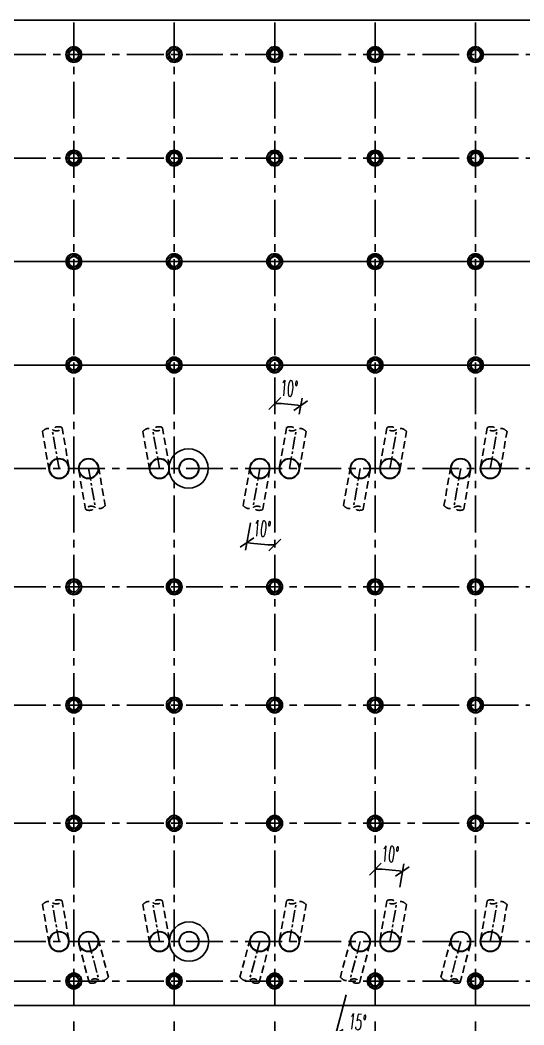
# Model space of a CAD drawing. Extents: x -687 to 941179, y -259 to 135874.
# Drawn here: x 897226 to 899785, y 112163 to 117261 of the extents above; entities that cross this region are included whole.
import ezdxf

# ---------------------------------------------------------------- set-up
doc = ezdxf.new("R2010")
doc.units = 0
doc.header["$MEASUREMENT"] = 0
doc.header["$PDMODE"] = 3
doc.linetypes.add('CENTER', pattern=[2, 1.25, -0.25, 0.25, -0.25])
doc.linetypes.add('HIDDEN', pattern=[0.375, 0.25, -0.125])
doc.layers.get('0').update_dxf_attribs({"color": 6, "linetype": 'CONTINUOUS'})
doc.layers.get('DEFPOINTS').update_dxf_attribs({"linetype": 'CONTINUOUS'})
for name, color, linetype in [('Coc', 6, 'CONTINUOUS'), ('Hatch', 8, 'CONTINUOUS'), ('Khung', 1, 'CONTINUOUS'), ('Kich thuoc', 2, 'CONTINUOUS'), ('Net vang', 2, 'CONTINUOUS'), ('Text', 4, 'CONTINUOUS'), ('Tim', 8, 'CENTER')]:
    doc.layers.add(name, color=color, linetype=linetype)
doc.styles.add('Kichthuoc', font='romans.shx', dxfattribs={"width": 0.5})
doc.dimstyles.new('Dim 400', dxfattribs={"dimscale": 400, "dimtxt": 0.2, "dimasz": 0.15, "dimexe": 0.1, "dimexo": 0.2, "dimgap": 0.1, "dimtad": 1, "dimdec": 0, "dimlfac": -1, "dimzin": 0, "dimdsep": 46, "dimtxsty": 'Kichthuoc', "dimblk": 'OBLIQUE', "dimcen": 0.1, "dimdle": 0.1, "dimclrd": 2, "dimclre": 2, "dimclrt": 4, "dimadec": 0, "dimazin": 0, "dimtfac": 1, "dimtdec": 0, "dimtix": 1, "dimtmove": 2, "dimatfit": 3, "dimfxl": 1, "dimtolj": 1, "dimtzin": 0, "dimarcsym": 0})

# ---------------------------------------------------------------- blocks, each defined once
blk = doc.blocks.new('Coc ong D800')
at = {"layer": 'Hatch'}
h = blk.add_hatch(dxfattribs=at)
h.set_pattern_fill('ANSI31', color=256, scale=50, style=0)
h.set_pattern_definition([(45, (-821332.725, -122845.077), (-4.419417382, 4.419417382), [])])
h.paths.add_polyline_path([(-40, 0, 1), (40, 0, 1)])
h.paths.add_polyline_path([(25, 0, -1), (-25, 0, -1)], flags=16)
at = {"layer": 'Coc'}
blk.add_circle((0, 0), 40, dxfattribs=at)
at = {"layer": 'Net vang'}
blk.add_circle((0, 0), 25, dxfattribs=at)
blk = doc.blocks.new('_Oblique')
at = {"color": 0, "linetype": 'ByBlock', "lineweight": -2}
blk.add_line((-0.5, -0.5), (0.5, 0.5), dxfattribs=at)
blk = doc.blocks.new('*D110')
at = {"layer": 'DEFPOINTS', "color": 0}
for p in [(896989.2, 112261.1), (897499.2, 112261.1), (897499.2, 111861.1)]:
    blk.add_point(p, dxfattribs=at)
at = {"layer": 'Kich thuoc', "color": 2, "lineweight": -2}
for p, q in [((896989.2, 112181.1), (896989.2, 111821.1)), ((897499.2, 112181.1), (897499.2, 111821.1)), ((896949.2, 111861.1), (897539.2, 111861.1))]:
    blk.add_line(p, q, dxfattribs=at)
at = {"layer": 'Kich thuoc', "color": 2, "lineweight": -2, "xscale": 60, "yscale": 60, "zscale": 60, "rotation": 180}
blk.add_blockref('_Oblique', (896989.2, 111861.1), dxfattribs=at)
at = {"layer": 'Kich thuoc', "color": 2, "lineweight": -2, "xscale": 60, "yscale": 60, "zscale": 60}
blk.add_blockref('_Oblique', (897499.2, 111861.1), dxfattribs=at)
at = {"layer": 'Kich thuoc', "color": 4, "insert": (897244.2, 111941.1), "char_height": 80, "attachment_point": 5, "style": 'Kichthuoc'}
blk.add_mtext('\\A1;510', dxfattribs=at)
blk = doc.blocks.new('*D109')
at = {"layer": 'DEFPOINTS', "color": 0}
for p in [(897499.2, 112261.1), (898009.2, 112261.1), (898009.2, 111861.1)]:
    blk.add_point(p, dxfattribs=at)
at = {"layer": 'Kich thuoc', "color": 2, "lineweight": -2}
for p, q in [((897499.2, 112181.1), (897499.2, 111821.1)), ((898009.2, 112181.1), (898009.2, 111821.1)), ((897459.2, 111861.1), (898049.2, 111861.1))]:
    blk.add_line(p, q, dxfattribs=at)
at = {"layer": 'Kich thuoc', "color": 2, "lineweight": -2, "xscale": 60, "yscale": 60, "zscale": 60, "rotation": 180}
blk.add_blockref('_Oblique', (897499.2, 111861.1), dxfattribs=at)
at = {"layer": 'Kich thuoc', "color": 2, "lineweight": -2, "xscale": 60, "yscale": 60, "zscale": 60}
blk.add_blockref('_Oblique', (898009.2, 111861.1), dxfattribs=at)
at = {"layer": 'Kich thuoc', "color": 4, "insert": (897754.2, 111941.1), "char_height": 80, "attachment_point": 5, "style": 'Kichthuoc'}
blk.add_mtext('\\A1;510', dxfattribs=at)
blk = doc.blocks.new('*D108')
at = {"layer": 'DEFPOINTS', "color": 0}
for p in [(898009.2, 112261.1), (898519.2, 112261.1), (898519.2, 111861.1)]:
    blk.add_point(p, dxfattribs=at)
at = {"layer": 'Kich thuoc', "color": 2, "lineweight": -2}
for p, q in [((898009.2, 112181.1), (898009.2, 111821.1)), ((898519.2, 112181.1), (898519.2, 111821.1)), ((897969.2, 111861.1), (898559.2, 111861.1))]:
    blk.add_line(p, q, dxfattribs=at)
at = {"layer": 'Kich thuoc', "color": 2, "lineweight": -2, "xscale": 60, "yscale": 60, "zscale": 60, "rotation": 180}
blk.add_blockref('_Oblique', (898009.2, 111861.1), dxfattribs=at)
at = {"layer": 'Kich thuoc', "color": 2, "lineweight": -2, "xscale": 60, "yscale": 60, "zscale": 60}
blk.add_blockref('_Oblique', (898519.2, 111861.1), dxfattribs=at)
at = {"layer": 'Kich thuoc', "color": 4, "insert": (898264.2, 111941.1), "char_height": 80, "attachment_point": 5, "style": 'Kichthuoc'}
blk.add_mtext('\\A1;510', dxfattribs=at)
blk = doc.blocks.new('*D107')
at = {"layer": 'DEFPOINTS', "color": 0}
for p in [(898519.2, 112261.1), (899029.2, 112261.1), (899029.2, 111861.1)]:
    blk.add_point(p, dxfattribs=at)
at = {"layer": 'Kich thuoc', "color": 2, "lineweight": -2}
for p, q in [((898519.2, 112181.1), (898519.2, 111821.1)), ((899029.2, 112181.1), (899029.2, 111821.1)), ((898479.2, 111861.1), (899069.2, 111861.1))]:
    blk.add_line(p, q, dxfattribs=at)
at = {"layer": 'Kich thuoc', "color": 2, "lineweight": -2, "xscale": 60, "yscale": 60, "zscale": 60, "rotation": 180}
blk.add_blockref('_Oblique', (898519.2, 111861.1), dxfattribs=at)
at = {"layer": 'Kich thuoc', "color": 2, "lineweight": -2, "xscale": 60, "yscale": 60, "zscale": 60}
blk.add_blockref('_Oblique', (899029.2, 111861.1), dxfattribs=at)
at = {"layer": 'Kich thuoc', "color": 4, "insert": (898774.2, 111941.1), "char_height": 80, "attachment_point": 5, "style": 'Kichthuoc'}
blk.add_mtext('\\A1;510', dxfattribs=at)
blk = doc.blocks.new('*D106')
at = {"layer": 'DEFPOINTS', "color": 0}
for p in [(899029.2, 112261.1), (899539.2, 112261.1), (899539.2, 111861.1)]:
    blk.add_point(p, dxfattribs=at)
at = {"layer": 'Kich thuoc', "color": 2, "lineweight": -2}
for p, q in [((899029.2, 112181.1), (899029.2, 111821.1)), ((899539.2, 112181.1), (899539.2, 111821.1)), ((898989.2, 111861.1), (899579.2, 111861.1))]:
    blk.add_line(p, q, dxfattribs=at)
at = {"layer": 'Kich thuoc', "color": 2, "lineweight": -2, "xscale": 60, "yscale": 60, "zscale": 60, "rotation": 180}
blk.add_blockref('_Oblique', (899029.2, 111861.1), dxfattribs=at)
at = {"layer": 'Kich thuoc', "color": 2, "lineweight": -2, "xscale": 60, "yscale": 60, "zscale": 60}
blk.add_blockref('_Oblique', (899539.2, 111861.1), dxfattribs=at)
at = {"layer": 'Kich thuoc', "color": 4, "insert": (899284.2, 111941.1), "char_height": 80, "attachment_point": 5, "style": 'Kichthuoc'}
blk.add_mtext('\\A1;510', dxfattribs=at)
blk = doc.blocks.new('*D105')
at = {"layer": 'DEFPOINTS', "color": 0}
for p in [(899539.2, 112261.1), (900049.2, 112261.1), (900049.2, 111861.1)]:
    blk.add_point(p, dxfattribs=at)
at = {"layer": 'Kich thuoc', "color": 2, "lineweight": -2}
for p, q in [((899539.2, 112181.1), (899539.2, 111821.1)), ((900049.2, 112181.1), (900049.2, 111821.1)), ((899499.2, 111861.1), (900089.2, 111861.1))]:
    blk.add_line(p, q, dxfattribs=at)
at = {"layer": 'Kich thuoc', "color": 2, "lineweight": -2, "xscale": 60, "yscale": 60, "zscale": 60, "rotation": 180}
blk.add_blockref('_Oblique', (899539.2, 111861.1), dxfattribs=at)
at = {"layer": 'Kich thuoc', "color": 2, "lineweight": -2, "xscale": 60, "yscale": 60, "zscale": 60}
blk.add_blockref('_Oblique', (900049.2, 111861.1), dxfattribs=at)
at = {"layer": 'Kich thuoc', "color": 4, "insert": (899794.2, 111941.1), "char_height": 80, "attachment_point": 5, "style": 'Kichthuoc'}
blk.add_mtext('\\A1;510', dxfattribs=at)
blk = doc.blocks.new('*D99')
at = {"layer": 'DEFPOINTS', "color": 0}
for p in [(894770.2, 112261.1), (902268.2, 112261.1), (902268.2, 111611.1)]:
    blk.add_point(p, dxfattribs=at)
at = {"layer": 'Kich thuoc', "color": 2, "lineweight": -2}
for p, q in [((894770.2, 112181.1), (894770.2, 111571.1)), ((902268.2, 112181.1), (902268.2, 111571.1)), ((894730.2, 111611.1), (902308.2, 111611.1))]:
    blk.add_line(p, q, dxfattribs=at)
at = {"layer": 'Kich thuoc', "color": 2, "lineweight": -2, "xscale": 60, "yscale": 60, "zscale": 60, "rotation": 180}
blk.add_blockref('_Oblique', (894770.2, 111611.1), dxfattribs=at)
at = {"layer": 'Kich thuoc', "color": 2, "lineweight": -2, "xscale": 60, "yscale": 60, "zscale": 60}
blk.add_blockref('_Oblique', (902268.2, 111611.1), dxfattribs=at)
at = {"layer": 'Kich thuoc', "color": 4, "insert": (898519.2, 111691.1), "char_height": 80, "attachment_point": 5, "style": 'Kichthuoc'}
blk.add_mtext('\\A1;7498', dxfattribs=at)
blk = doc.blocks.new('Coc thep D1000 xien')
at = {"layer": 'Coc', "color": 181, "linetype": 'HIDDEN', "ltscale": 150}
for p, q in [((-50, 8.8), (-84.8, -188.1)), ((50, -8.8), (15.3, -205.8))]:
    blk.add_line(p, q, dxfattribs=at)
at = {"layer": 'Coc'}
blk.add_circle((0, 0), 50.8, dxfattribs=at)
at = {"layer": 'Coc', "color": 7}
blk.add_circle((0, 0), 49.2, dxfattribs=at)
at = {"layer": 'Coc', "color": 181, "linetype": 'HIDDEN', "ltscale": 150}
blk.add_open_spline([(-84.8, -188.1), (-77.3, -194.7), (-62.4, -207.7), (-33.2, -197.3), (-10.4, -185.6), (29.2, -208.2), (-15.5, -216), (-27.9, -203.4), (-34.2, -197)], degree=3, knots=[0, 0, 0, 0, 27.628937, 55.257873, 82.88681, 109.579338, 136.271866, 163.900803, 163.900803, 163.900803, 163.900803], dxfattribs=at)
at = {"layer": 'Tim', "ltscale": 50}
blk.add_line((0, 0), (-34.7, -197), dxfattribs=at)
blk = doc.blocks.new('*D632')
at = {"layer": 'DEFPOINTS', "color": 0}
for p in [(898520.2, 117261.1), (898444.7, 114986.1), (898410, 114789.2), (898425.5, 114604), (898520.2, 112261.1)]:
    blk.add_point(p, dxfattribs=at)
at = {"layer": 'Text', "color": 2, "lineweight": -2}
blk.add_line((898396.1, 114710.4), (898371.6, 114571.5), dxfattribs=at)
blk.add_arc((898520.2, 115414.3), 815.8, 260, 270, dxfattribs=at)
at = {"layer": 'Text', "color": 2, "lineweight": -2, "xscale": 60, "yscale": 60, "zscale": 60}
for p, rotation in [((898378.6, 114610.9), 169.9999999999909), ((898520.2, 114598.5), 359.9999999999988)]:
    blk.add_blockref('_Oblique', p, dxfattribs=dict(at, rotation=rotation))
at = {"layer": 'Text', "color": 4, "insert": (898456.1, 114681.3), "char_height": 80, "attachment_point": 5, "rotation": 355, "style": 'Kichthuoc'}
blk.add_mtext('\\A1;10°', dxfattribs=at)
blk = doc.blocks.new('*D633')
at = {"layer": 'DEFPOINTS', "color": 0}
for p in [(898520.2, 117261.1), (898607.9, 115310.8), (898630, 115183.1), (898595.2, 114986.1), (898520.2, 112261.1)]:
    blk.add_point(p, dxfattribs=at)
at = {"layer": 'Text', "color": 2, "lineweight": -2}
blk.add_line((898643.9, 115261.9), (898658.3, 115343.8), dxfattribs=at)
blk.add_arc((898520.2, 114560.8), 755.1, 80, 90, dxfattribs=at)
at = {"layer": 'Text', "color": 2, "lineweight": -2, "xscale": 60, "yscale": 60, "zscale": 60}
for p, rotation in [((898520.2, 115315.9), 180.0000000000011), ((898651.4, 115304.4), 349.9999999999953)]:
    blk.add_blockref('_Oblique', p, dxfattribs=dict(at, rotation=rotation))
at = {"layer": 'Text', "color": 4, "insert": (898593, 115392.7), "char_height": 80, "attachment_point": 5, "rotation": 355, "style": 'Kichthuoc'}
blk.add_mtext('\\A1;10°', dxfattribs=at)
blk = doc.blocks.new('*D634')
at = {"layer": 'DEFPOINTS', "color": 0}
for p in [(899030.2, 117261.1), (899122.3, 112948.4), (899140, 112783.1), (899105.2, 112586.1), (899030.2, 112261.1)]:
    blk.add_point(p, dxfattribs=at)
at = {"layer": 'Text', "color": 2, "lineweight": -2}
blk.add_line((899153.9, 112861.9), (899174.9, 112981.1), dxfattribs=at)
blk.add_arc((899030.2, 112160.8), 792.9, 80, 90, dxfattribs=at)
at = {"layer": 'Text', "color": 2, "lineweight": -2, "xscale": 60, "yscale": 60, "zscale": 60}
for p, rotation in [((899030.2, 112953.7), 179.9999999999994), ((899167.9, 112941.7), 349.999999999993)]:
    blk.add_blockref('_Oblique', p, dxfattribs=dict(at, rotation=rotation))
at = {"layer": 'Text', "color": 4, "insert": (899106.3, 113030.4), "char_height": 80, "attachment_point": 5, "rotation": 355, "style": 'Kichthuoc'}
blk.add_mtext('\\A1;10°', dxfattribs=at)
blk = doc.blocks.new('*D635')
at = {"layer": 'DEFPOINTS', "color": 0}
for p in [(899030.2, 117261.1), (898954.7, 112586.1), (898903, 112392.9), (899030.2, 112261.1), (898895.5, 112103.6)]:
    blk.add_point(p, dxfattribs=at)
at = {"layer": 'Text', "color": 2, "lineweight": -2}
for p, q in [((898882.3, 112315.7), (898819, 112079.7)), ((899030.2, 112181.1), (899030.2, 112051.8))]:
    blk.add_line(p, q, dxfattribs=at)
blk.add_arc((899030.2, 112867.9), 776, 255, 270, dxfattribs=at)
at = {"layer": 'Text', "color": 2, "lineweight": -2, "xscale": 60, "yscale": 60, "zscale": 60}
for p, rotation in [((898829.4, 112118.3), 165.0000000001532), ((899030.2, 112091.8), 359.9999999999994)]:
    blk.add_blockref('_Oblique', p, dxfattribs=dict(at, rotation=rotation))
at = {"layer": 'Text', "color": 4, "insert": (898939.4, 112177.8), "char_height": 80, "attachment_point": 5, "rotation": 352.5, "style": 'Kichthuoc'}
blk.add_mtext('\\A1;15°', dxfattribs=at)

msp = doc.modelspace()

# ---------------------------------------------------------------- linework, layer by layer
at = {"layer": 'Coc'}
for centre in [(898084.2, 114986.1), (898084.2, 112586.1)]:
    msp.add_circle(centre, 50.8, dxfattribs=at)
at = {"layer": 'Coc', "color": 7}
for centre in [(898084.2, 114986.1), (898084.2, 112586.1)]:
    msp.add_circle(centre, 49.2, dxfattribs=at)
at = {"layer": 'Khung'}
for points in [[(894770.2, 117261.1), (902268.2, 117261.1)], [(902268.2, 112261.1), (894770.2, 112261.1)]]:
    msp.add_lwpolyline(points, dxfattribs=at)
at = {"layer": 'Net vang'}
for centre in [(898081.4, 114986.1), (898084.2, 112586.1)]:
    msp.add_circle(centre, 99.8, dxfattribs=at)
at = {"layer": 'Tim', "ltscale": 150}
for p, q in [((897499.2, 112261.1), (897499.2, 117261.1)), ((898009.2, 112261.1), (898009.2, 117261.1)), ((898519.2, 112261.1), (898519.2, 117261.1)), ((899029.2, 112261.1), (899029.2, 117261.1)), ((899539.2, 112261.1), (899539.2, 117261.1)), ((894769.2, 117086.1), (902268.2, 117086.1)), ((894769.2, 116561.1), (902268.2, 116561.1)), ((902268.2, 116036.1), (894769.2, 116036.1)), ((894769.2, 116036.1), (902268.2, 116036.1)), ((902268.2, 115511.1), (894769.2, 115511.1)), ((894769.2, 115511.1), (902268.2, 115511.1)), ((894769.2, 114986.1), (902268.2, 114986.1)), ((894769.2, 114986.1), (902269.2, 114986.1)), ((894769.2, 114986.1), (902268.2, 114986.1)), ((894769.2, 114986.1), (902269.2, 114986.1)), ((894769.2, 114386.1), (902268.2, 114386.1)), ((894769.2, 113786.1), (902268.2, 113786.1)), ((894769.2, 113186.1), (902268.2, 113186.1)), ((894769.2, 112586.1), (902268.2, 112586.1)), ((894769.2, 112386.1), (902269.2, 112386.1))]:
    msp.add_line(p, q, dxfattribs=at)

# ---------------------------------------------------------------- block references
at = {"layer": 'Coc'}
for name, p in [('Coc ong D800', (897499.2, 117086.1)), ('Coc ong D800', (898009.2, 117086.1)), ('Coc ong D800', (898519.2, 117086.1)), ('Coc ong D800', (899029.2, 117086.1)), ('Coc ong D800', (899539.2, 117086.1)), ('Coc ong D800', (897499.2, 116561.1)), ('Coc ong D800', (898009.2, 116561.1)), ('Coc ong D800', (898519.2, 116561.1)), ('Coc ong D800', (899029.2, 116561.1)), ('Coc ong D800', (899539.2, 116561.1)), ('Coc ong D800', (897499.2, 116036.1)), ('Coc ong D800', (898009.2, 116036.1)), ('Coc ong D800', (898519.2, 116036.1)), ('Coc ong D800', (899029.2, 116036.1)), ('Coc ong D800', (899539.2, 116036.1)), ('Coc ong D800', (897499.2, 115511.1)), ('Coc ong D800', (898009.2, 115511.1)), ('Coc ong D800', (898519.2, 115511.1)), ('Coc ong D800', (899029.2, 115511.1)), ('Coc ong D800', (899539.2, 115511.1)), ('Coc thep D1000 xien', (898443.7, 114986.1)), ('Coc thep D1000 xien', (898953.7, 114986.1)), ('Coc thep D1000 xien', (899463.7, 114986.1)), ('Coc ong D800', (897499.2, 114386.1)), ('Coc ong D800', (898009.2, 114386.1)), ('Coc ong D800', (898519.2, 114386.1)), ('Coc ong D800', (899029.2, 114386.1)), ('Coc ong D800', (899539.2, 114386.1)), ('Coc ong D800', (897499.2, 113786.1)), ('Coc ong D800', (898009.2, 113786.1)), ('Coc ong D800', (898519.2, 113786.1)), ('Coc ong D800', (899029.2, 113786.1)), ('Coc ong D800', (899539.2, 113786.1)), ('Coc ong D800', (897499.2, 113186.1)), ('Coc ong D800', (898009.2, 113186.1)), ('Coc ong D800', (898519.2, 113186.1)), ('Coc ong D800', (899029.2, 113186.1)), ('Coc ong D800', (899539.2, 113186.1)), ('Coc ong D800', (897499.2, 112386.1)), ('Coc ong D800', (898009.2, 112386.1)), ('Coc ong D800', (898519.2, 112386.1)), ('Coc ong D800', (899029.2, 112386.1)), ('Coc ong D800', (899539.2, 112386.1))]:
    msp.add_blockref(name, p, dxfattribs=at)
at = {"layer": 'Coc', "xscale": -1}
for p, rotation in [((897424.2, 114986.1), 180), ((897934.2, 114986.1), 180), ((897424.2, 112586.1), 180), ((897934.2, 112586.1), 180), ((897574.2, 112586.1), 4.999999999872564)]:
    msp.add_blockref('Coc thep D1000 xien', p, dxfattribs=dict(at, rotation=rotation))
at = {"layer": 'Coc'}
for p, rotation in [((898594.2, 114986.1), 180), ((899104.2, 114986.1), 180), ((899614.2, 114986.1), 180), ((898594.2, 112586.1), 180), ((899104.2, 112586.1), 180), ((899614.2, 112586.1), 180), ((898443.7, 112586.1), 355.0000000001272), ((898953.7, 112586.1), 355.0000000001273), ((899463.7, 112586.1), 355.0000000001273)]:
    msp.add_blockref('Coc thep D1000 xien', p, dxfattribs=dict(at, rotation=rotation))
at = {"layer": 'Coc', "xscale": -1}
msp.add_blockref('Coc thep D1000 xien', (897574.2, 114986.1), dxfattribs=at)

# ---------------------------------------------------------------- dimensions: what is measured, and where the dimension line sits
at = {"layer": 'Kich thuoc'}
for base, p1, p2, picture, middle in [((902268.2, 111611.1), (894770.2, 112261.1), (902268.2, 112261.1), '*D99', (898519.2, 111691.1)), ((897499.2, 111861.1), (896989.2, 112261.1), (897499.2, 112261.1), '*D110', (897244.2, 111941.1)), ((898009.2, 111861.1), (897499.2, 112261.1), (898009.2, 112261.1), '*D109', (897754.2, 111941.1)), ((898519.2, 111861.1), (898009.2, 112261.1), (898519.2, 112261.1), '*D108', (898264.2, 111941.1)), ((899029.2, 111861.1), (898519.2, 112261.1), (899029.2, 112261.1), '*D107', (898774.2, 111941.1)), ((899539.2, 111861.1), (899029.2, 112261.1), (899539.2, 112261.1), '*D106', (899284.2, 111941.1)), ((900049.2, 111861.1), (899539.2, 112261.1), (900049.2, 112261.1), '*D105', (899794.2, 111941.1))]:
    dim = msp.add_linear_dim(base=base, p1=p1, p2=p2, dimstyle='Dim 400', dxfattribs=at)
    dim.commit()
    dim.dimension.update_dxf_attribs({"geometry": picture, "text_midpoint": middle})
at = {"layer": 'Text'}
for base, line1, line2, picture, middle in [((898425.5, 114604), ((898520.2, 112261.1), (898520.2, 117261.1)), ((898444.7, 114986.1), (898410, 114789.2)), '*D632', (898456.1, 114681.3)), ((898607.9, 115310.8), ((898520.2, 112261.1), (898520.2, 117261.1)), ((898595.2, 114986.1), (898630, 115183.1)), '*D633', (898593, 115392.7)), ((898895.5, 112103.6), ((898954.7, 112586.1), (898903, 112392.9)), ((899030.2, 112261.1), (899030.2, 117261.1)), '*D635', (898939.4, 112177.8)), ((899122.3, 112948.4), ((899030.2, 112261.1), (899030.2, 117261.1)), ((899105.2, 112586.1), (899140, 112783.1)), '*D634', (899106.3, 113030.4))]:
    dim = msp.add_angular_dim_2l(base=base, line1=line1, line2=line2, dimstyle='Dim 400', dxfattribs=at)
    dim.commit()
    dim.dimension.update_dxf_attribs({"geometry": picture, "text_midpoint": middle})

doc.saveas('drawing.dxf')
